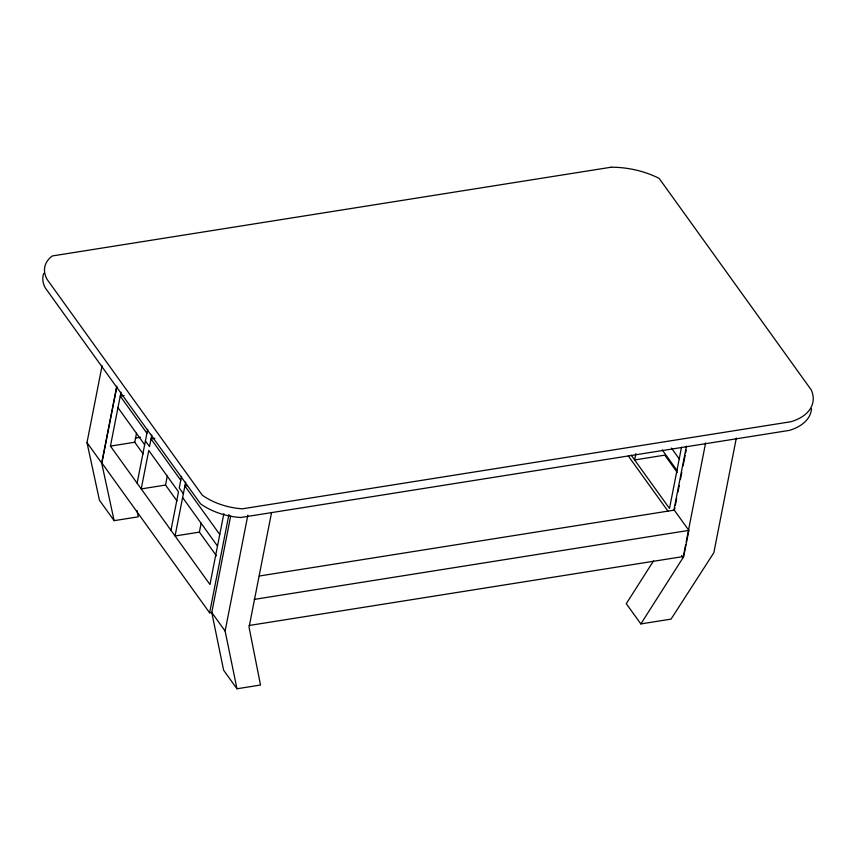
<?xml version="1.0" encoding="UTF-8"?>
<svg xmlns="http://www.w3.org/2000/svg" width="856" height="856" viewBox="0 0 856 856"><rect width="100%" height="100%" fill="white"/><g stroke="black" fill="none" stroke-linecap="round" stroke-linejoin="round"><path stroke-width="1.28" d="M136.928 510.422L138.265 516.831L114.137 520.662L99.446 500.236L86.991 442.606L102.078 365.737M114.137 520.662L101.682 463.032L116.769 386.163M116.801 386.987L101.885 463L209.624 612.821L212.192 612.415M223.865 513.6L209.955 584.498L110.435 446.104L121.006 392.187M143.134 453.894L134.756 442.242L136.511 433.264M137.11 483.201L147.692 429.295M151.79 434.998L149.511 446.607L145.413 440.904M176.978 500.953L165.54 485.052L167.294 476.075M170.965 530.271L178.508 491.825L148.762 450.459L141.219 488.915L165.54 485.052M181.536 476.364L179.257 487.974L183.366 493.687M185.645 482.078L175.063 535.984L199.394 532.122L216.45 555.844M199.394 532.122L201.149 523.144M209.624 612.821L228.916 514.52M271.545 512.594L249.053 627.255L260.524 685.035L236.973 688.78L223.619 670.205L211.764 612.489L230.681 516.072M236.973 688.78L225.117 631.054L247.866 515.098M635.858 453.594L634.617 459.94L664.823 455.146L677.224 472.394M681.504 447.281L669.499 508.453L631.193 455.178M673.929 509.994L686.458 446.147M674.357 510.379L674.87 507.758M675.384 505.136L676.657 498.599M677.941 492.05L679.225 485.513M680.509 478.964L681.793 472.426M683.077 465.878L685.132 455.413M685.645 452.792L686.159 450.17M653.513 560.958L626.271 603.683L640.834 623.917L683.12 557.598L685.677 544.566M686.191 541.966L705.612 442.937M259.357 576.002L674.282 510.123L688.855 530.388L683.73 556.475L249.053 625.501M736.331 438.058L713.84 552.719L671.051 619.123L640.834 623.917M124.077 395.504L120.236 396.114L146.922 433.211M135.237 438.133L140.512 437.288M154.861 438.315L151.02 438.925L180.766 480.291M110.435 446.104L134.756 442.242M187.432 485.587L184.875 485.994L219.767 534.519M254.179 599.414L688.855 530.388M671.478 448.105L679.225 458.891M662.244 449.903L676.968 470.393M628.347 456.045L667.937 511.096M681.59 555.469L683.12 557.598M117.978 407.649L144.653 444.745M182.617 497.529L217.499 546.053M211.764 612.489L225.117 631.054M86.991 442.606L101.682 463.032M43.742 273.364A44.876 26.311 11.1 0 0 45.368 288.033L200.561 503.842A50.472 29.596 11.1 0 0 240.697 517.516L789.35 430.386A53.318 31.265 11.1 0 0 811.499 408.515M611.12 167.22L52.27 255.965A44.876 26.311 11.1 0 0 47.069 279.345L202.262 495.153A50.472 29.596 11.1 0 0 242.398 508.817L791.062 421.698A53.318 31.265 11.1 0 0 811.317 390.004L659.109 178.337A65.238 38.253 11.1 0 0 611.12 167.22"/></g></svg>
